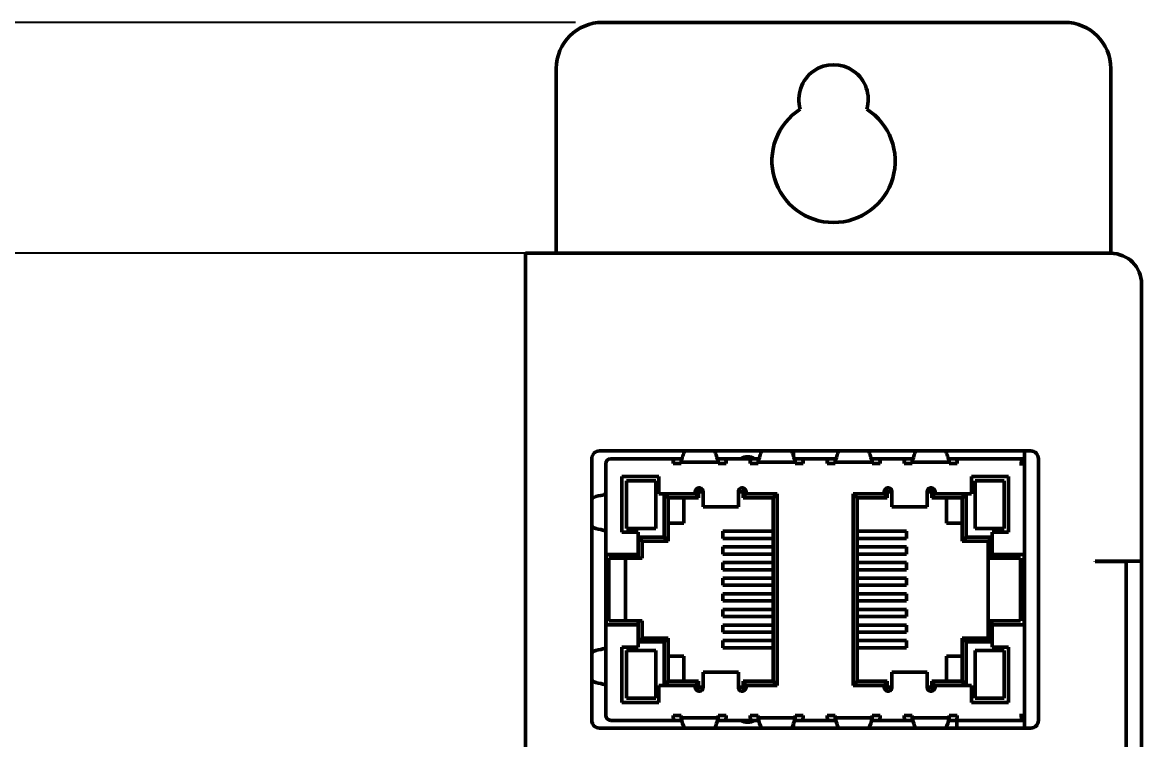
# Model space of a CAD drawing. Header units: millimetres. Extents: x 1506 to 4435, y -334 to 994.
# Drawn here: x 1885.9 to 1958.5, y 572.4 to 618.9 of the extents above; entities that cross this region are included whole.
import ezdxf

# ---------------------------------------------------------------- set-up
doc = ezdxf.new("R2010")
doc.units = ezdxf.units.MM
doc.header["$LTSCALE"] = 3.5
doc.layers.get('0').update_dxf_attribs({"lineweight": 25})
doc.layers.add('외형선(ISO)', color=7, linetype='Continuous', lineweight=50)
doc.layers.add('치수(ISO)', color=7, linetype='Continuous', lineweight=25)
doc.styles.add('레이블 문자 (JIS)', font='')
doc.styles.get('레이블 문자 (JIS)').set_extended_font_data('Gulim')
doc.dimstyles.new('복사 대상기본값 (JIS)', dxfattribs={"dimscale": 3.5, "dimtxt": 3, "dimasz": 2, "dimexe": 1, "dimexo": 0.5, "dimgap": 0.8, "dimtad": 1, "dimdsep": 46, "dimtxsty": '레이블 문자 (JIS)', "dimblk": 'Filled-1', "dimcen": 0.09, "dimdle": 10, "dimclrd": 256, "dimclre": 256, "dimclrt": 256, "dimazin": 2, "dimtfac": 0.666667, "dimtmove": 0, "dimatfit": 3, "dimldrblk": 'OPEN', "dimfxl": 1, "dimtolj": 1, "dimtzin": 0, "dimlwd": -1, "dimlwe": -1, "dimarcsym": 0})

# ---------------------------------------------------------------- blocks, each defined once
blk = doc.blocks.new('Filled-1')
at = {"color": 0}
for p, q in [((0, 0), (-1, 0.25)), ((-1, 0.25), (-1, -0.25)), ((-1, 0), (0, 0)), ((-1, -0.25), (0, 0))]:
    blk.add_line(p, q, dxfattribs=at)
at = {"color": 0, "flags": 128}
blk.add_lwpolyline([(-1, -0.25), (0, 0), (-1, 0.25), (-1, -0.25)], dxfattribs=at)
at = {"color": 0}
blk.add_solid([(-1, -0.25), (0, 0), (-1, 0.25), (-1, -0.25)], dxfattribs=at)
blk = doc.blocks.new('*D13')
at = {"layer": 'Defpoints', "color": 0}
for p in [(1923.545, 618.944), (1826.968, 406.944), (1923.545, 406.944)]:
    blk.add_point(p, dxfattribs=at)
at = {"layer": '치수(ISO)'}
for p, q in [((1921.795, 618.944), (1823.468, 618.944)), ((1826.968, 611.944), (1826.968, 413.944)), ((1921.795, 406.944), (1823.468, 406.944))]:
    blk.add_line(p, q, dxfattribs=at)
at = {"layer": '치수(ISO)', "linetype": 'ByBlock', "xscale": 7, "yscale": 7, "zscale": 7}
for p, rotation in [((1826.968, 618.944), 90), ((1826.968, 406.944), 270)]:
    blk.add_blockref('Filled-1', p, dxfattribs=dict(at, rotation=rotation))
at = {"layer": '치수(ISO)', "insert": (1813.374, 512.874), "char_height": 10.5, "attachment_point": 2, "rotation": 90, "style": '레이블 문자 (JIS)'}
blk.add_mtext('\\A1;212', dxfattribs=at)
blk = doc.blocks.new('_Open')
at = {"color": 0, "linetype": 'ByBlock', "lineweight": -2}
for p, q in [((-1, 0.167), (0, 0)), ((-1, -0.167), (0, 0)), ((0, 0), (-1, 0))]:
    blk.add_line(p, q, dxfattribs=at)
blk = doc.blocks.new('*D14')
at = {"layer": 'Defpoints', "color": 0}
for p in [(1920.545, 603.944), (1847.968, 421.944), (1920.545, 421.944)]:
    blk.add_point(p, dxfattribs=at)
at = {"layer": '치수(ISO)'}
for p, q in [((1918.795, 603.944), (1844.468, 603.944)), ((1847.968, 596.944), (1847.968, 428.944)), ((1918.795, 421.944), (1844.468, 421.944))]:
    blk.add_line(p, q, dxfattribs=at)
at = {"layer": '치수(ISO)', "linetype": 'ByBlock', "xscale": 7, "yscale": 7, "zscale": 7}
for p, rotation in [((1847.968, 603.944), 90), ((1847.968, 421.944), 270)]:
    blk.add_blockref('Filled-1', p, dxfattribs=dict(at, rotation=rotation))
at = {"layer": '치수(ISO)', "insert": (1834.374, 512.874), "char_height": 10.5, "attachment_point": 2, "rotation": 90, "style": '레이블 문자 (JIS)'}
blk.add_mtext('\\A1;182', dxfattribs=at)

msp = doc.modelspace()

# ---------------------------------------------------------------- linework, layer by layer
at = {"layer": '외형선(ISO)'}
for p, q in [((1923.5453, 618.9442), (1953.5453, 618.9442)), ((1920.5453, 604.9442), (1920.5453, 615.9442)), ((1956.5453, 615.9442), (1956.5453, 604.9442)), ((1920.5453, 603.9442), (1920.5453, 604.9442)), ((1956.5453, 604.9442), (1956.5453, 603.9442)), ((1918.5453, 421.9442), (1918.5453, 603.9442)), ((1920.5453, 603.9442), (1918.5453, 603.9442)), ((1920.5453, 603.9442), (1956.5453, 603.9442)), ((1958.5453, 601.9442), (1958.5453, 583.9442)), ((1923.3453, 591.1042), (1951.3453, 591.1042)), ((1935.9453, 591.1042), (1935.9453, 590.7691)), ((1950.9453, 590.2792), (1950.9453, 591.1042)), ((1922.8453, 573.6042), (1922.8453, 590.6042)), ((1923.7553, 573.9292), (1923.7553, 590.2792)), ((1928.2053, 590.6042), (1924.0803, 590.6042)), ((1928.6413, 590.2842), (1928.1313, 590.2842)), ((1928.6413, 590.6042), (1928.2053, 590.6042)), ((1928.7058, 590.6042), (1928.6413, 590.6042)), ((1928.6413, 590.6042), (1928.6413, 590.3752)), ((1928.6413, 590.3752), (1931.0613, 590.3752)), ((1928.6413, 590.3752), (1928.6413, 590.2842)), ((1931.0613, 590.6042), (1930.9969, 590.6042)), ((1931.4973, 590.6042), (1931.0613, 590.6042)), ((1931.0613, 590.3752), (1931.0613, 590.6042)), ((1931.0613, 590.3752), (1931.0613, 590.2842)), ((1931.5713, 590.2842), (1931.0613, 590.2842)), ((1933.2053, 590.6042), (1931.4973, 590.6042)), ((1933.6413, 590.2842), (1933.1313, 590.2842)), ((1933.6413, 590.6042), (1933.2053, 590.6042)), ((1933.7058, 590.6042), (1933.6413, 590.6042)), ((1933.6413, 590.3752), (1933.6413, 590.6042)), ((1933.6413, 590.3752), (1936.0613, 590.3752)), ((1933.6413, 590.3752), (1933.6413, 590.2842)), ((1936.0613, 590.6042), (1935.9969, 590.6042)), ((1936.4973, 590.6042), (1936.0613, 590.6042)), ((1936.0613, 590.3752), (1936.0613, 590.6042)), ((1936.0613, 590.3752), (1936.0613, 590.2842)), ((1936.5713, 590.2842), (1936.0613, 590.2842)), ((1938.2053, 590.6042), (1936.4973, 590.6042)), ((1938.6413, 590.2842), (1938.1313, 590.2842)), ((1938.6413, 590.6042), (1938.2053, 590.6042)), ((1938.7058, 590.6042), (1938.6413, 590.6042)), ((1938.6413, 590.3752), (1938.6413, 590.6042)), ((1938.6413, 590.3752), (1941.0613, 590.3752)), ((1938.6413, 590.3752), (1938.6413, 590.2842)), ((1941.0613, 590.6042), (1940.9969, 590.6042)), ((1941.4973, 590.6042), (1941.0613, 590.6042)), ((1941.0613, 590.3752), (1941.0613, 590.6042)), ((1941.0613, 590.3752), (1941.0613, 590.2842)), ((1941.5713, 590.2842), (1941.0613, 590.2842)), ((1943.2053, 590.6042), (1941.4973, 590.6042)), ((1943.6413, 590.2842), (1943.1313, 590.2842)), ((1943.6413, 590.6042), (1943.2053, 590.6042)), ((1943.7058, 590.6042), (1943.6413, 590.6042)), ((1943.6413, 590.6042), (1943.6413, 590.3752)), ((1943.6413, 590.3752), (1946.0613, 590.3752)), ((1943.6413, 590.3752), (1943.6413, 590.2842)), ((1946.0613, 590.6042), (1945.9969, 590.6042)), ((1946.4973, 590.6042), (1946.0613, 590.6042)), ((1946.0613, 590.3752), (1946.0613, 590.6042)), ((1946.0613, 590.3752), (1946.0613, 590.2842)), ((1946.5713, 590.2842), (1946.0613, 590.2842)), ((1950.7513, 590.6042), (1946.4973, 590.6042)), ((1950.7513, 590.2792), (1950.6203, 590.2792)), ((1950.7513, 590.2792), (1950.7513, 590.6042)), ((1950.9453, 590.6042), (1950.7513, 590.6042)), ((1950.9453, 590.4082), (1950.7513, 590.4082)), ((1950.9453, 590.2792), (1950.7513, 590.2792)), ((1950.9453, 590.2792), (1950.9453, 573.9292)), ((1951.8453, 590.6042), (1951.8453, 573.6042)), ((1924.7953, 589.4442), (1924.7953, 585.8392)), ((1927.2053, 589.4442), (1924.7953, 589.4442)), ((1927.2053, 588.3292), (1927.2053, 589.4442)), ((1947.4953, 589.4442), (1947.4953, 588.3292)), ((1949.9053, 589.4442), (1947.4953, 589.4442)), ((1949.9053, 585.8392), (1949.9053, 589.4442)), ((1927.0003, 589.1592), (1925.1003, 589.1592)), ((1925.1003, 589.1592), (1925.1003, 586.0592)), ((1927.0003, 586.0592), (1927.0003, 589.1592)), ((1929.7803, 588.5042), (1929.6451, 588.6395)), ((1929.7701, 588.7042), (1929.8706, 588.7042)), ((1929.8707, 588.7042), (1929.8706, 588.7042)), ((1932.57, 588.7042), (1932.5699, 588.7042)), ((1932.5701, 588.7042), (1932.6706, 588.7042)), ((1932.6703, 588.5042), (1932.8006, 588.6345)), ((1942.0303, 588.5042), (1941.9, 588.6345)), ((1942.0301, 588.7042), (1942.1306, 588.7042)), ((1942.1307, 588.7042), (1942.1306, 588.7042)), ((1944.83, 588.7042), (1944.8299, 588.7042)), ((1944.8301, 588.7042), (1944.9306, 588.7042)), ((1944.9203, 588.5042), (1945.0556, 588.6395)), ((1949.6303, 589.1592), (1947.7303, 589.1592)), ((1947.7303, 589.1592), (1947.7303, 586.0592)), ((1949.6303, 586.0592), (1949.6303, 589.1592)), ((1929.5653, 588.3292), (1927.2053, 588.3292)), ((1927.5503, 585.5042), (1927.5503, 588.3092)), ((1927.5503, 588.3092), (1929.5803, 588.3092)), ((1927.8003, 588.0592), (1927.5503, 588.3092)), ((1927.8003, 585.2542), (1927.8003, 588.0592)), ((1927.8003, 588.0592), (1929.7803, 588.0592)), ((1928.8203, 586.4242), (1928.8203, 588.0592)), ((1929.5653, 588.4542), (1929.5653, 588.3292)), ((1929.5803, 588.3092), (1929.5803, 588.5404)), ((1929.7803, 588.1092), (1929.5803, 588.3092)), ((1929.7803, 588.1092), (1929.7803, 588.5042)), ((1929.7803, 588.4542), (1930.0753, 588.4542)), ((1929.7803, 588.1092), (1929.7803, 588.0592)), ((1930.0753, 588.0707), (1930.0753, 588.4542)), ((1930.0753, 588.0707), (1930.0753, 587.7102)), ((1932.3653, 588.4542), (1932.6703, 588.4542)), ((1932.3653, 588.0707), (1932.3653, 588.4542)), ((1932.3653, 588.0707), (1932.3653, 587.7102)), ((1932.6703, 588.5042), (1932.6703, 588.1092)), ((1932.6703, 588.1092), (1932.8703, 588.3092)), ((1932.6703, 588.0592), (1932.6703, 588.1092)), ((1932.6703, 588.0592), (1934.6303, 588.0592)), ((1932.8703, 588.5045), (1932.8703, 588.3092)), ((1932.8703, 588.3092), (1934.8753, 588.3092)), ((1932.8753, 588.3292), (1932.8753, 588.4542)), ((1934.8753, 588.3292), (1932.8753, 588.3292)), ((1934.6303, 588.0592), (1934.8753, 588.3042)), ((1934.6303, 588.0592), (1934.6303, 576.1492)), ((1934.8753, 575.8792), (1934.8753, 588.3292)), ((1939.8253, 588.3292), (1939.8253, 575.8792)), ((1941.8253, 588.3292), (1939.8253, 588.3292)), ((1939.8253, 588.3092), (1941.8303, 588.3092)), ((1940.0703, 588.0592), (1939.8253, 588.3042)), ((1940.0703, 576.1492), (1940.0703, 588.0592)), ((1940.0703, 588.0592), (1942.0303, 588.0592)), ((1941.8253, 588.4542), (1941.8253, 588.3292)), ((1941.8303, 588.3092), (1941.8303, 588.5045)), ((1942.0303, 588.1092), (1941.8303, 588.3092)), ((1942.0303, 588.1092), (1942.0303, 588.5042)), ((1942.0303, 588.4542), (1942.3353, 588.4542)), ((1942.0303, 588.1092), (1942.0303, 588.0592)), ((1942.3353, 588.0707), (1942.3353, 588.4542)), ((1942.3353, 588.0707), (1942.3353, 587.7102)), ((1944.6253, 588.0707), (1944.6253, 588.4542)), ((1944.6253, 588.4542), (1944.9203, 588.4542)), ((1944.6253, 588.0707), (1944.6253, 587.7102)), ((1944.9203, 588.5042), (1944.9203, 588.1092)), ((1944.9203, 588.1092), (1945.1203, 588.3092)), ((1944.9203, 588.0592), (1944.9203, 588.1092)), ((1944.9203, 588.0592), (1946.9003, 588.0592)), ((1945.1203, 588.5404), (1945.1203, 588.3092)), ((1945.1203, 588.3092), (1947.1503, 588.3092)), ((1945.1353, 588.3292), (1945.1353, 588.4542)), ((1947.4953, 588.3292), (1945.1353, 588.3292)), ((1945.8803, 588.0592), (1945.8803, 586.4242)), ((1946.9003, 588.0592), (1947.1503, 588.3092)), ((1946.9003, 588.0592), (1946.9003, 585.2542)), ((1947.1503, 588.3092), (1947.1503, 585.5042)), ((1930.0753, 587.4692), (1930.0753, 587.7102)), ((1930.0753, 587.4692), (1932.3653, 587.4692)), ((1932.3653, 587.4692), (1932.3653, 587.7102)), ((1942.3353, 587.4692), (1942.3353, 587.7102)), ((1942.3353, 587.4692), (1944.6253, 587.4692)), ((1944.6253, 587.4692), (1944.6253, 587.7102)), ((1927.8003, 586.4242), (1928.8203, 586.4242)), ((1945.8803, 586.4242), (1946.9003, 586.4242)), ((1924.7953, 585.8392), (1925.8553, 585.8392)), ((1925.1003, 586.0592), (1927.0003, 586.0592)), ((1925.8553, 585.8392), (1925.8553, 584.3892)), ((1931.3561, 585.4252), (1931.3561, 585.8952)), ((1931.3561, 585.8952), (1934.6119, 585.8952)), ((1934.6303, 585.8952), (1934.6119, 585.8952)), ((1940.0918, 585.8952), (1940.0703, 585.8952)), ((1940.0918, 585.8952), (1943.2826, 585.8952)), ((1943.2826, 585.4252), (1943.2826, 585.8952)), ((1947.7303, 586.0592), (1949.6303, 586.0592)), ((1948.8453, 585.8392), (1949.9053, 585.8392)), ((1948.8453, 584.3892), (1948.8453, 585.8392)), ((1925.8703, 584.1342), (1925.8703, 585.5042)), ((1925.8703, 585.5042), (1927.5503, 585.5042)), ((1926.1203, 585.2542), (1925.8703, 585.5042)), ((1926.1203, 584.1342), (1926.1203, 585.2542)), ((1926.1203, 585.2542), (1927.8003, 585.2542)), ((1927.8003, 585.2542), (1927.5503, 585.5042)), ((1931.3561, 585.4252), (1934.6119, 585.4252)), ((1934.6303, 585.4252), (1934.6119, 585.4252)), ((1940.0918, 585.4252), (1940.0703, 585.4252)), ((1940.0918, 585.4252), (1943.2826, 585.4252)), ((1946.9003, 585.2542), (1947.1503, 585.5042)), ((1946.9003, 585.2542), (1948.5803, 585.2542)), ((1947.1503, 585.5042), (1948.8303, 585.5042)), ((1948.5803, 585.2542), (1948.8303, 585.5042)), ((1948.5803, 585.2542), (1948.5803, 584.1342)), ((1948.8303, 585.5042), (1948.8303, 584.1342)), ((1923.782, 584.3892), (1923.782, 579.8192)), ((1923.782, 584.3892), (1924.0803, 584.3892)), ((1924.0803, 584.3892), (1925.8553, 584.3892)), ((1931.3561, 584.4092), (1931.3561, 584.8792)), ((1931.3561, 584.8792), (1934.6119, 584.8792)), ((1931.3561, 584.4092), (1934.6119, 584.4092)), ((1934.6303, 584.8792), (1934.6119, 584.8792)), ((1934.6303, 584.4092), (1934.6119, 584.4092)), ((1940.0918, 584.8792), (1940.0703, 584.8792)), ((1940.0918, 584.4092), (1940.0703, 584.4092)), ((1940.0918, 584.8792), (1943.2826, 584.8792)), ((1940.0918, 584.4092), (1943.2826, 584.4092)), ((1943.2826, 584.4092), (1943.2826, 584.8792)), ((1950.6203, 584.3892), (1948.8453, 584.3892)), ((1950.6203, 584.3892), (1950.9186, 584.3892)), ((1950.9186, 584.3892), (1950.9186, 579.8192)), ((1923.9513, 584.1342), (1923.9513, 580.0742)), ((1925.8703, 584.1342), (1923.9513, 584.1342)), ((1925.0353, 584.1342), (1925.0353, 580.0742)), ((1926.1203, 584.1342), (1925.8703, 584.1342)), ((1931.3561, 583.3932), (1931.3561, 583.8632)), ((1931.3561, 583.8632), (1934.6119, 583.8632)), ((1934.6303, 583.8632), (1934.6119, 583.8632)), ((1940.0918, 583.8632), (1940.0703, 583.8632)), ((1940.0918, 583.8632), (1943.2826, 583.8632)), ((1943.2826, 583.3932), (1943.2826, 583.8632)), ((1948.5803, 580.0742), (1948.5803, 584.1342)), ((1948.8303, 584.1342), (1948.5803, 584.1342)), ((1950.6853, 584.1342), (1948.8303, 584.1342)), ((1950.6853, 580.0742), (1950.6853, 584.1342)), ((1955.5353, 583.9342), (1955.5353, 583.9442)), ((1955.5353, 583.9442), (1958.5453, 583.9442)), ((1955.5453, 583.9342), (1955.5353, 583.9342)), ((1957.5453, 583.9342), (1955.5453, 583.9342)), ((1957.5453, 583.9442), (1957.5453, 441.9442)), ((1958.5453, 583.9442), (1958.5453, 441.9442)), ((1931.3561, 583.3932), (1934.6119, 583.3932)), ((1931.3561, 582.3772), (1931.3561, 582.8472)), ((1931.3561, 582.8472), (1934.6119, 582.8472)), ((1934.6303, 583.3932), (1934.6119, 583.3932)), ((1934.6303, 582.8472), (1934.6119, 582.8472)), ((1940.0918, 583.3932), (1940.0703, 583.3932)), ((1940.0918, 582.8472), (1940.0703, 582.8472)), ((1940.0918, 583.3932), (1943.2826, 583.3932)), ((1940.0918, 582.8472), (1943.2826, 582.8472)), ((1943.2826, 582.3772), (1943.2826, 582.8472)), ((1931.3561, 582.3772), (1934.6119, 582.3772)), ((1934.6303, 582.3772), (1934.6119, 582.3772)), ((1940.0918, 582.3772), (1940.0703, 582.3772)), ((1940.0918, 582.3772), (1943.2826, 582.3772)), ((1931.3561, 581.3612), (1931.3561, 581.8312)), ((1931.3561, 581.8312), (1934.6119, 581.8312)), ((1931.3561, 581.3612), (1934.6119, 581.3612)), ((1934.6303, 581.8312), (1934.6119, 581.8312)), ((1934.6303, 581.3612), (1934.6119, 581.3612)), ((1940.0918, 581.8312), (1940.0703, 581.8312)), ((1940.0918, 581.3612), (1940.0703, 581.3612)), ((1940.0918, 581.8312), (1943.2826, 581.8312)), ((1940.0918, 581.3612), (1943.2826, 581.3612)), ((1943.2826, 581.3612), (1943.2826, 581.8312)), ((1931.3561, 580.3452), (1931.3561, 580.8152)), ((1931.3561, 580.8152), (1934.6119, 580.8152)), ((1934.6303, 580.8152), (1934.6119, 580.8152)), ((1940.0918, 580.8152), (1940.0703, 580.8152)), ((1940.0918, 580.8152), (1943.2826, 580.8152)), ((1943.2826, 580.3452), (1943.2826, 580.8152)), ((1923.9513, 580.0742), (1925.8703, 580.0742)), ((1925.8703, 578.7042), (1925.8703, 580.0742)), ((1925.8703, 580.0742), (1926.1203, 580.0742)), ((1926.1203, 578.9542), (1926.1203, 580.0742)), ((1931.3561, 580.3452), (1934.6119, 580.3452)), ((1934.6303, 580.3452), (1934.6119, 580.3452)), ((1940.0918, 580.3452), (1940.0703, 580.3452)), ((1940.0918, 580.3452), (1943.2826, 580.3452)), ((1948.5803, 580.0742), (1948.8303, 580.0742)), ((1948.5803, 580.0742), (1948.5803, 578.9542)), ((1948.8303, 580.0742), (1950.6853, 580.0742)), ((1948.8303, 580.0742), (1948.8303, 578.7042)), ((1924.0803, 579.8192), (1923.782, 579.8192)), ((1924.0803, 579.8192), (1925.8553, 579.8192)), ((1925.8553, 579.8192), (1925.8553, 578.3692)), ((1931.3561, 579.3292), (1931.3561, 579.7992)), ((1931.3561, 579.7992), (1934.6119, 579.7992)), ((1931.3561, 579.3292), (1934.6119, 579.3292)), ((1934.6303, 579.7992), (1934.6119, 579.7992)), ((1934.6303, 579.3292), (1934.6119, 579.3292)), ((1940.0918, 579.7992), (1940.0703, 579.7992)), ((1940.0918, 579.3292), (1940.0703, 579.3292)), ((1940.0918, 579.7992), (1943.2826, 579.7992)), ((1940.0918, 579.3292), (1943.2826, 579.3292)), ((1943.2826, 579.3292), (1943.2826, 579.7992)), ((1950.6203, 579.8192), (1948.8453, 579.8192)), ((1948.8453, 578.3692), (1948.8453, 579.8192)), ((1950.9186, 579.8192), (1950.6203, 579.8192)), ((1926.1203, 578.9542), (1925.8703, 578.7042)), ((1927.5503, 578.7042), (1925.8703, 578.7042)), ((1927.8003, 578.9542), (1926.1203, 578.9542)), ((1927.8003, 578.9542), (1927.5503, 578.7042)), ((1927.5503, 575.8992), (1927.5503, 578.7042)), ((1927.8003, 576.1492), (1927.8003, 578.9542)), ((1931.3561, 578.3132), (1931.3561, 578.7832)), ((1931.3561, 578.7832), (1934.6119, 578.7832)), ((1934.6303, 578.7832), (1934.6119, 578.7832)), ((1940.0918, 578.7832), (1940.0703, 578.7832)), ((1940.0918, 578.7832), (1943.2826, 578.7832)), ((1943.2826, 578.3132), (1943.2826, 578.7832)), ((1948.5803, 578.9542), (1946.9003, 578.9542)), ((1946.9003, 578.9542), (1946.9003, 576.1492)), ((1946.9003, 578.9542), (1947.1503, 578.7042)), ((1948.8303, 578.7042), (1947.1503, 578.7042)), ((1947.1503, 578.7042), (1947.1503, 575.8992)), ((1948.5803, 578.9542), (1948.8303, 578.7042)), ((1924.7953, 578.3692), (1924.7953, 574.7642)), ((1925.8553, 578.3692), (1924.7953, 578.3692)), ((1925.1003, 578.1492), (1925.1003, 575.0492)), ((1927.0003, 578.1492), (1925.1003, 578.1492)), ((1927.0003, 575.0492), (1927.0003, 578.1492)), ((1928.8203, 577.7842), (1927.8003, 577.7842)), ((1928.8203, 576.1492), (1928.8203, 577.7842)), ((1931.3561, 578.3132), (1934.6119, 578.3132)), ((1934.6303, 578.3132), (1934.6119, 578.3132)), ((1940.0918, 578.3132), (1940.0703, 578.3132)), ((1940.0918, 578.3132), (1943.2826, 578.3132)), ((1946.9003, 577.7842), (1945.8803, 577.7842)), ((1945.8803, 577.7842), (1945.8803, 576.1492)), ((1947.7303, 578.1492), (1947.7303, 575.0492)), ((1949.6303, 578.1492), (1947.7303, 578.1492)), ((1949.9053, 578.3692), (1948.8453, 578.3692)), ((1949.6303, 575.0492), (1949.6303, 578.1492)), ((1949.9053, 574.7642), (1949.9053, 578.3692)), ((1930.0753, 576.4982), (1930.0753, 576.7392)), ((1930.0753, 576.7392), (1932.3653, 576.7392)), ((1930.0753, 576.4982), (1930.0753, 576.1378)), ((1932.3653, 576.4982), (1932.3653, 576.7392)), ((1932.3653, 576.4982), (1932.3653, 576.1378)), ((1942.3353, 576.4982), (1942.3353, 576.7392)), ((1942.3353, 576.7392), (1944.6253, 576.7392)), ((1942.3353, 576.4982), (1942.3353, 576.1378)), ((1944.6253, 576.4982), (1944.6253, 576.7392)), ((1944.6253, 576.4982), (1944.6253, 576.1378)), ((1927.2053, 575.8792), (1929.5653, 575.8792)), ((1927.2053, 574.7642), (1927.2053, 575.8792)), ((1927.8003, 576.1492), (1927.5503, 575.8992)), ((1929.5803, 575.8992), (1927.5503, 575.8992)), ((1929.7803, 576.1492), (1927.8003, 576.1492)), ((1929.5653, 575.8792), (1929.5653, 575.7542)), ((1929.7803, 576.0992), (1929.5803, 575.8992)), ((1929.5803, 575.6681), (1929.5803, 575.8992)), ((1929.7803, 575.7042), (1929.6451, 575.569)), ((1929.8706, 575.5042), (1929.7701, 575.5042)), ((1929.7803, 576.1492), (1929.7803, 576.0992)), ((1929.7803, 575.7042), (1929.7803, 576.0992)), ((1930.0753, 575.7542), (1929.7803, 575.7542)), ((1929.8706, 575.5043), (1929.8707, 575.5043)), ((1930.0753, 575.7542), (1930.0753, 576.1378)), ((1932.3653, 575.7542), (1932.3653, 576.1378)), ((1932.6703, 575.7542), (1932.3653, 575.7542)), ((1932.5699, 575.5043), (1932.57, 575.5043)), ((1932.6706, 575.5042), (1932.5701, 575.5042)), ((1932.6703, 576.0992), (1932.6703, 576.1492)), ((1934.6303, 576.1492), (1932.6703, 576.1492)), ((1932.6703, 576.0992), (1932.6703, 575.7042)), ((1932.6703, 576.0992), (1932.8703, 575.8992)), ((1932.6703, 575.7042), (1932.8006, 575.5739)), ((1934.8753, 575.8992), (1932.8703, 575.8992)), ((1932.8703, 575.8992), (1932.8703, 575.704)), ((1932.8753, 575.8792), (1934.8753, 575.8792)), ((1932.8753, 575.7542), (1932.8753, 575.8792)), ((1934.6303, 576.1492), (1934.8753, 575.9042)), ((1940.0703, 576.1492), (1939.8253, 575.9042)), ((1941.8303, 575.8992), (1939.8253, 575.8992)), ((1939.8253, 575.8792), (1941.8253, 575.8792)), ((1942.0303, 576.1492), (1940.0703, 576.1492)), ((1941.8253, 575.8792), (1941.8253, 575.7542)), ((1942.0303, 576.0992), (1941.8303, 575.8992)), ((1941.8303, 575.704), (1941.8303, 575.8992)), ((1942.0303, 575.7042), (1941.9, 575.5739)), ((1942.1306, 575.5042), (1942.0301, 575.5042)), ((1942.0303, 576.1492), (1942.0303, 576.0992)), ((1942.0303, 575.7042), (1942.0303, 576.0992)), ((1942.3353, 575.7542), (1942.0303, 575.7542)), ((1942.1306, 575.5043), (1942.1307, 575.5043)), ((1942.3353, 575.7542), (1942.3353, 576.1378)), ((1944.6253, 575.7542), (1944.6253, 576.1378)), ((1944.9203, 575.7542), (1944.6253, 575.7542)), ((1944.8299, 575.5043), (1944.83, 575.5043)), ((1944.9306, 575.5042), (1944.8301, 575.5042)), ((1946.9003, 576.1492), (1944.9203, 576.1492)), ((1944.9203, 576.0992), (1944.9203, 576.1492)), ((1944.9203, 576.0992), (1945.1203, 575.8992)), ((1944.9203, 576.0992), (1944.9203, 575.7042)), ((1944.9203, 575.7042), (1945.0556, 575.569)), ((1947.1503, 575.8992), (1945.1203, 575.8992)), ((1945.1203, 575.8992), (1945.1203, 575.6681)), ((1945.1353, 575.8792), (1947.4953, 575.8792)), ((1945.1353, 575.7542), (1945.1353, 575.8792)), ((1946.9003, 576.1492), (1947.1503, 575.8992)), ((1947.4953, 575.8792), (1947.4953, 574.7642)), ((1925.1003, 575.0492), (1927.0003, 575.0492)), ((1947.7303, 575.0492), (1949.6303, 575.0492)), ((1924.7953, 574.7642), (1927.2053, 574.7642)), ((1947.4953, 574.7642), (1949.9053, 574.7642)), ((1924.0803, 573.6042), (1928.2053, 573.6042)), ((1928.6413, 573.9242), (1928.1313, 573.9242)), ((1928.2053, 573.6042), (1928.6413, 573.6042)), ((1928.6413, 573.7615), (1928.6413, 573.9242)), ((1928.6413, 573.7615), (1931.0613, 573.7615)), ((1928.6413, 573.7615), (1928.6413, 573.6042)), ((1928.6866, 573.6042), (1928.6413, 573.6042)), ((1931.0613, 573.6042), (1931.016, 573.6042)), ((1931.5713, 573.9242), (1931.0613, 573.9242)), ((1931.0613, 573.7615), (1931.0613, 573.9242)), ((1931.0613, 573.6042), (1931.0613, 573.7615)), ((1931.0613, 573.6042), (1931.4973, 573.6042)), ((1931.4973, 573.6042), (1933.2053, 573.6042)), ((1933.6413, 573.9242), (1933.1313, 573.9242)), ((1933.2053, 573.6042), (1933.6413, 573.6042)), ((1933.6413, 573.7615), (1933.6413, 573.9242)), ((1933.6413, 573.7615), (1936.0613, 573.7615)), ((1933.6413, 573.6042), (1933.6413, 573.7615)), ((1933.6866, 573.6042), (1933.6413, 573.6042)), ((1935.9453, 573.1042), (1935.9453, 573.3832)), ((1936.0613, 573.6042), (1936.016, 573.6042)), ((1936.5713, 573.9242), (1936.0613, 573.9242)), ((1936.0613, 573.7615), (1936.0613, 573.9242)), ((1936.0613, 573.6042), (1936.0613, 573.7615)), ((1936.0613, 573.6042), (1936.4973, 573.6042)), ((1936.4973, 573.6042), (1938.2053, 573.6042)), ((1938.6413, 573.9242), (1938.1313, 573.9242)), ((1938.2053, 573.6042), (1938.6413, 573.6042)), ((1938.6413, 573.7615), (1938.6413, 573.9242)), ((1938.6413, 573.7615), (1941.0613, 573.7615)), ((1938.6413, 573.6042), (1938.6413, 573.7615)), ((1938.6866, 573.6042), (1938.6413, 573.6042)), ((1941.0613, 573.6042), (1941.016, 573.6042)), ((1941.5713, 573.9242), (1941.0613, 573.9242)), ((1941.0613, 573.7615), (1941.0613, 573.9242)), ((1941.0613, 573.6042), (1941.0613, 573.7615)), ((1941.0613, 573.6042), (1941.4973, 573.6042)), ((1941.4973, 573.6042), (1943.2053, 573.6042)), ((1943.6413, 573.9242), (1943.1313, 573.9242)), ((1943.2053, 573.6042), (1943.6413, 573.6042)), ((1943.6413, 573.7615), (1943.6413, 573.9242)), ((1943.6413, 573.7615), (1946.0613, 573.7615)), ((1943.6413, 573.7615), (1943.6413, 573.6042)), ((1943.6866, 573.6042), (1943.6413, 573.6042)), ((1946.0613, 573.6042), (1946.016, 573.6042)), ((1946.5713, 573.9242), (1946.0613, 573.9242)), ((1946.0613, 573.7615), (1946.0613, 573.9242)), ((1946.0613, 573.6042), (1946.0613, 573.7615)), ((1946.0613, 573.6042), (1946.4973, 573.6042)), ((1946.4973, 573.6042), (1950.7513, 573.6042)), ((1946.5453, 573.6042), (1946.5453, 573.1042)), ((1950.6203, 573.9292), (1950.7513, 573.9292)), ((1950.7513, 573.6042), (1950.7513, 573.9292)), ((1950.7513, 573.9292), (1950.9453, 573.9292)), ((1950.9453, 573.8002), (1950.7513, 573.8002)), ((1950.9453, 573.6042), (1950.7513, 573.6042)), ((1950.9453, 573.1042), (1950.9453, 573.9292)), ((1951.3453, 573.1042), (1923.3453, 573.1042))]:
    msp.add_line(p, q, dxfattribs=at)
for centre, radius, start, end in [((1923.5453, 615.9442), 3, 90, 180), ((1953.5453, 615.9442), 3, 0, 90), ((1938.5453, 613.9442), 2.25, 343.665177, 196.334823), ((1938.5453, 609.9442), 4, 122.669646, 57.330354), ((1956.5453, 601.9442), 2, 0, 90), ((1923.3453, 590.6042), 0.5, 90, 180), ((1951.3453, 590.6042), 0.5, 0, 90), ((1924.0803, 590.2792), 0.325, 90, 180), ((1932.9713, 589.8342), 0.89, 59.901956, 120.098044), ((1929.8203, 588.4542), 0.255, 90, 180), ((1932.6203, 588.4542), 0.255, 0, 90), ((1942.0803, 588.4542), 0.255, 90, 180), ((1944.8803, 588.4542), 0.255, 0, 90), ((1929.8203, 575.7542), 0.255, 180, 270), ((1932.6203, 575.7542), 0.255, 270, 0), ((1942.0803, 575.7542), 0.255, 180, 270), ((1944.8803, 575.7542), 0.255, 270, 0), ((1923.3453, 573.6042), 0.5, 180, 270), ((1924.0803, 573.9292), 0.325, 180, 270), ((1932.9713, 574.3742), 0.89, 239.901956, 300.098044), ((1951.3453, 573.6042), 0.5, 270, 0)]:
    msp.add_arc(centre, radius, start, end, dxfattribs=at)
for centre, major_axis, ratio, start_param, end_param in [((1929.5819, 585.5582), (0, 6.346), 0.2276786, 0.5075533, 0.7089344), ((1930.1207, 585.5582), (0, 6.346), 0.2276786, 5.5742509, 5.775632), ((1934.5819, 585.5582), (0, 6.346), 0.2276786, 0.5075533, 0.7089344), ((1935.1207, 585.5582), (0, 6.346), 0.2276786, 5.5742509, 5.775632), ((1939.5819, 585.5582), (0, 6.346), 0.2276786, 0.5075533, 0.7089344), ((1940.1207, 585.5582), (0, 6.346), 0.2276786, 5.5742509, 5.775632), ((1944.5819, 585.5582), (0, 6.346), 0.2276786, 0.5075533, 0.7089344), ((1945.1207, 585.5582), (0, 6.346), 0.2276786, 5.5742509, 5.775632), ((1928.2053, 590.2792), (0, -0.325), 0.2276786, 3.1415927, 4.6970056), ((1931.4973, 590.2792), (0, 0.325), 0.2276786, 4.7277729, 6.2831853), ((1933.2053, 590.2792), (0, -0.325), 0.2276786, 3.1415927, 4.6970056), ((1936.4973, 590.2792), (0, 0.325), 0.2276786, 4.7277729, 6.2831853), ((1938.2053, 590.2792), (0, -0.325), 0.2276786, 3.1415927, 4.6970056), ((1941.4973, 590.2792), (0, 0.325), 0.2276786, 4.7277729, 6.2831853), ((1943.2053, 590.2792), (0, -0.325), 0.2276786, 3.1415927, 4.6970056), ((1946.4973, 590.2792), (0, 0.325), 0.2276786, 4.7277723, 6.2831853), ((1929.1113, 587.548), (-6.546, 0), 0.2392519, 5.9636433, 5.9896459), ((1924.2885, 587.9297), (-1.466, 0), 0.2392519, 5.3322612, 5.9636433), ((1922.9953, 588.3632), (0.76, 0), 0.2392519, 5.3322612, 6.1921473), ((1929.1113, 586.6605), (-6.546, 0), 0.2392519, 0.2935394, 0.319542), ((1924.2885, 586.2787), (-1.466, 0), 0.2392519, 0.319542, 0.9509241), ((1922.9953, 585.8452), (-0.76, 0), 0.2392519, 3.2326307, 4.0925168), ((1929.1113, 577.548), (-6.546, 0), 0.2392519, 5.9636433, 5.9896459), ((1924.2885, 577.9297), (-1.466, 0), 0.2392519, 5.3322612, 5.9636433), ((1922.9953, 578.3632), (0.76, 0), 0.2392519, 5.3322612, 6.1921473), ((1929.1113, 576.6605), (-6.546, 0), 0.2392519, 0.2935394, 0.319542), ((1924.2885, 576.2787), (-1.466, 0), 0.2392519, 0.319542, 0.9509241), ((1922.9953, 575.8452), (-0.76, 0), 0.2392519, 3.2326307, 4.0925168), ((1928.2053, 573.9292), (0, -0.325), 0.2276786, 4.7277729, 6.2831853), ((1929.567, 578.7042), (0, -6.4), 0.2276786, 5.5948454, 5.7778248), ((1930.1356, 578.7042), (0, -6.4), 0.2276786, 0.5053605, 0.6883399), ((1931.4973, 573.9292), (0, 0.325), 0.2276786, 3.1415927, 4.6970056), ((1933.2053, 573.9292), (0, -0.325), 0.2276786, 4.7277729, 6.2831853), ((1934.567, 578.7042), (0, -6.4), 0.2276786, 5.5948454, 5.7778248), ((1935.1356, 578.7042), (0, -6.4), 0.2276786, 0.5053605, 0.6883399), ((1936.4973, 573.9292), (0, 0.325), 0.2276786, 3.1415927, 4.6970056), ((1938.2053, 573.9292), (0, -0.325), 0.2276786, 4.7277729, 6.2831853), ((1939.567, 578.7042), (0, -6.4), 0.2276786, 5.5948454, 5.7778248), ((1940.1356, 578.7042), (0, -6.4), 0.2276786, 0.5053605, 0.6883399), ((1941.4973, 573.9292), (0, 0.325), 0.2276786, 3.1415927, 4.6970056), ((1943.2053, 573.9292), (0, -0.325), 0.2276786, 4.7277729, 6.2831853), ((1944.567, 578.7042), (0, -6.4), 0.2276786, 5.5948454, 5.7778248), ((1945.1356, 578.7042), (0, -6.4), 0.2276786, 0.5053605, 0.6883399), ((1946.4973, 573.9292), (0, 0.325), 0.2276786, 3.1415927, 4.6970056)]:
    msp.add_ellipse(centre, major_axis=major_axis, ratio=ratio, start_param=start_param, end_param=end_param, dxfattribs=at)
for points, knots in [([(1929.8203, 588.7092), (1929.83, 588.7092), (1929.8398, 588.7087), (1929.8494, 588.7076), (1929.8591, 588.7064), (1929.8687, 588.7048), (1929.8782, 588.7026), (1929.8877, 588.7004), (1929.8971, 588.6976), (1929.9063, 588.6943), (1929.9155, 588.691), (1929.9245, 588.6872), (1929.9332, 588.6829), (1929.9419, 588.6786), (1929.9503, 588.6738), (1929.9584, 588.6686), (1929.9665, 588.6634), (1929.9744, 588.6577), (1929.9818, 588.6515), (1929.9893, 588.6454), (1929.9964, 588.6389), (1930.0031, 588.632), (1930.0098, 588.6251), (1930.0161, 588.6179), (1930.0219, 588.6104), (1930.0277, 588.603), (1930.033, 588.5952), (1930.0378, 588.5873), (1930.0427, 588.5794), (1930.0471, 588.5712), (1930.0511, 588.5628), (1930.055, 588.5544), (1930.0585, 588.5457), (1930.0615, 588.5369), (1930.0645, 588.5281), (1930.0671, 588.5192), (1930.0691, 588.5101), (1930.0711, 588.501), (1930.0727, 588.4918), (1930.0737, 588.4825), (1930.0748, 588.4731), (1930.0753, 588.4637), (1930.0753, 588.4542)], [0, 0, 0, 0, 0.0714286, 0.0714286, 0.0714286, 0.1428571, 0.1428571, 0.1428571, 0.2142857, 0.2142857, 0.2142857, 0.2857143, 0.2857143, 0.2857143, 0.3571429, 0.3571429, 0.3571429, 0.4285714, 0.4285714, 0.4285714, 0.5, 0.5, 0.5, 0.5714286, 0.5714286, 0.5714286, 0.6428571, 0.6428571, 0.6428571, 0.7142857, 0.7142857, 0.7142857, 0.7857143, 0.7857143, 0.7857143, 0.8571429, 0.8571429, 0.8571429, 0.9285714, 0.9285714, 0.9285714, 1, 1, 1, 1]), ([(1932.3653, 588.4542), (1932.3653, 588.4637), (1932.3658, 588.4731), (1932.3669, 588.4825), (1932.3679, 588.4918), (1932.3695, 588.501), (1932.3715, 588.5101), (1932.3735, 588.5192), (1932.3761, 588.5281), (1932.3791, 588.5369), (1932.3821, 588.5457), (1932.3856, 588.5544), (1932.3896, 588.5628), (1932.3935, 588.5712), (1932.3979, 588.5794), (1932.4028, 588.5873), (1932.4076, 588.5952), (1932.413, 588.603), (1932.4187, 588.6104), (1932.4245, 588.6179), (1932.4308, 588.6251), (1932.4375, 588.632), (1932.4442, 588.6389), (1932.4513, 588.6454), (1932.4588, 588.6515), (1932.4662, 588.6577), (1932.4741, 588.6633), (1932.4822, 588.6686), (1932.4903, 588.6738), (1932.4987, 588.6786), (1932.5074, 588.6829), (1932.5161, 588.6872), (1932.5251, 588.691), (1932.5343, 588.6943), (1932.5435, 588.6976), (1932.5529, 588.7004), (1932.5624, 588.7026), (1932.5719, 588.7048), (1932.5815, 588.7064), (1932.5912, 588.7076), (1932.6008, 588.7087), (1932.6106, 588.7092), (1932.6203, 588.7092)], [0, 0, 0, 0, 0.0714286, 0.0714286, 0.0714286, 0.1428571, 0.1428571, 0.1428571, 0.2142857, 0.2142857, 0.2142857, 0.2857143, 0.2857143, 0.2857143, 0.3571429, 0.3571429, 0.3571429, 0.4285714, 0.4285714, 0.4285714, 0.5, 0.5, 0.5, 0.5714286, 0.5714286, 0.5714286, 0.6428571, 0.6428571, 0.6428571, 0.7142857, 0.7142857, 0.7142857, 0.7857143, 0.7857143, 0.7857143, 0.8571429, 0.8571429, 0.8571429, 0.9285714, 0.9285714, 0.9285714, 1, 1, 1, 1]), ([(1942.0803, 588.7092), (1942.09, 588.7092), (1942.0998, 588.7087), (1942.1094, 588.7076), (1942.1191, 588.7064), (1942.1287, 588.7048), (1942.1382, 588.7026), (1942.1477, 588.7004), (1942.1571, 588.6976), (1942.1663, 588.6943), (1942.1755, 588.691), (1942.1845, 588.6872), (1942.1932, 588.6829), (1942.2019, 588.6786), (1942.2103, 588.6738), (1942.2184, 588.6686), (1942.2265, 588.6634), (1942.2344, 588.6577), (1942.2418, 588.6515), (1942.2493, 588.6454), (1942.2564, 588.6389), (1942.2631, 588.632), (1942.2698, 588.6251), (1942.2761, 588.6179), (1942.2819, 588.6104), (1942.2877, 588.603), (1942.293, 588.5952), (1942.2978, 588.5873), (1942.3027, 588.5794), (1942.3071, 588.5712), (1942.3111, 588.5628), (1942.315, 588.5544), (1942.3185, 588.5457), (1942.3215, 588.5369), (1942.3245, 588.5281), (1942.3271, 588.5192), (1942.3291, 588.5101), (1942.3311, 588.501), (1942.3327, 588.4918), (1942.3337, 588.4825), (1942.3348, 588.4731), (1942.3353, 588.4637), (1942.3353, 588.4542)], [0, 0, 0, 0, 0.0714286, 0.0714286, 0.0714286, 0.1428571, 0.1428571, 0.1428571, 0.2142857, 0.2142857, 0.2142857, 0.2857143, 0.2857143, 0.2857143, 0.3571429, 0.3571429, 0.3571429, 0.4285714, 0.4285714, 0.4285714, 0.5, 0.5, 0.5, 0.5714286, 0.5714286, 0.5714286, 0.6428571, 0.6428571, 0.6428571, 0.7142857, 0.7142857, 0.7142857, 0.7857143, 0.7857143, 0.7857143, 0.8571429, 0.8571429, 0.8571429, 0.9285714, 0.9285714, 0.9285714, 1, 1, 1, 1]), ([(1944.6253, 588.4542), (1944.6253, 588.4637), (1944.6258, 588.4731), (1944.6269, 588.4825), (1944.6279, 588.4918), (1944.6295, 588.501), (1944.6315, 588.5101), (1944.6335, 588.5192), (1944.6361, 588.5281), (1944.6391, 588.5369), (1944.6421, 588.5457), (1944.6456, 588.5544), (1944.6496, 588.5628), (1944.6535, 588.5712), (1944.6579, 588.5794), (1944.6628, 588.5873), (1944.6676, 588.5952), (1944.673, 588.603), (1944.6787, 588.6104), (1944.6845, 588.6179), (1944.6908, 588.6251), (1944.6975, 588.632), (1944.7042, 588.6389), (1944.7113, 588.6454), (1944.7188, 588.6515), (1944.7262, 588.6577), (1944.7341, 588.6634), (1944.7422, 588.6686), (1944.7503, 588.6738), (1944.7587, 588.6786), (1944.7674, 588.6829), (1944.7761, 588.6872), (1944.7851, 588.691), (1944.7943, 588.6943), (1944.8035, 588.6976), (1944.8129, 588.7004), (1944.8224, 588.7026), (1944.8319, 588.7048), (1944.8415, 588.7064), (1944.8512, 588.7076), (1944.8608, 588.7087), (1944.8706, 588.7092), (1944.8803, 588.7092)], [0, 0, 0, 0, 0.0714286, 0.0714286, 0.0714286, 0.1428571, 0.1428571, 0.1428571, 0.2142857, 0.2142857, 0.2142857, 0.2857143, 0.2857143, 0.2857143, 0.3571429, 0.3571429, 0.3571429, 0.4285714, 0.4285714, 0.4285714, 0.5, 0.5, 0.5, 0.5714286, 0.5714286, 0.5714286, 0.6428571, 0.6428571, 0.6428571, 0.7142857, 0.7142857, 0.7142857, 0.7857143, 0.7857143, 0.7857143, 0.8571429, 0.8571429, 0.8571429, 0.9285714, 0.9285714, 0.9285714, 1, 1, 1, 1]), ([(1923.7553, 588.3736), (1923.7553, 588.3696), (1923.7552, 588.3659), (1923.755, 588.3625), (1923.7548, 588.3592), (1923.7544, 588.3562), (1923.7539, 588.3535), (1923.7535, 588.3509), (1923.7529, 588.3486), (1923.7522, 588.3467)], [0, 0, 0, 0, 0.3333333, 0.3333333, 0.3333333, 0.6666667, 0.6666667, 0.6666667, 1, 1, 1, 1]), ([(1923.7522, 585.8617), (1923.7529, 585.8598), (1923.7535, 585.8576), (1923.7539, 585.8549), (1923.7544, 585.8523), (1923.7548, 585.8493), (1923.755, 585.846), (1923.7552, 585.8426), (1923.7553, 585.8389), (1923.7553, 585.8348)], [0, 0, 0, 0, 0.3333333, 0.3333333, 0.3333333, 0.6666667, 0.6666667, 0.6666667, 1, 1, 1, 1]), ([(1923.7553, 578.3736), (1923.7553, 578.3696), (1923.7552, 578.3659), (1923.755, 578.3625), (1923.7548, 578.3592), (1923.7544, 578.3562), (1923.7539, 578.3535), (1923.7535, 578.3509), (1923.7529, 578.3486), (1923.7522, 578.3467)], [0, 0, 0, 0, 0.3333333, 0.3333333, 0.3333333, 0.6666667, 0.6666667, 0.6666667, 1, 1, 1, 1]), ([(1923.7522, 575.8617), (1923.7529, 575.8598), (1923.7535, 575.8576), (1923.7539, 575.8549), (1923.7544, 575.8523), (1923.7548, 575.8493), (1923.755, 575.846), (1923.7552, 575.8426), (1923.7553, 575.8389), (1923.7553, 575.8348)], [0, 0, 0, 0, 0.3333333, 0.3333333, 0.3333333, 0.6666667, 0.6666667, 0.6666667, 1, 1, 1, 1]), ([(1930.0753, 575.7542), (1930.0753, 575.7448), (1930.0748, 575.7353), (1930.0737, 575.726), (1930.0727, 575.7167), (1930.0711, 575.7074), (1930.0691, 575.6983), (1930.0671, 575.6893), (1930.0645, 575.6803), (1930.0615, 575.6715), (1930.0585, 575.6627), (1930.055, 575.6541), (1930.051, 575.6457), (1930.0471, 575.6373), (1930.0427, 575.6291), (1930.0378, 575.6211), (1930.033, 575.6132), (1930.0277, 575.6055), (1930.0219, 575.598), (1930.0161, 575.5906), (1930.0098, 575.5834), (1930.0031, 575.5765), (1929.9964, 575.5696), (1929.9893, 575.563), (1929.9819, 575.5569), (1929.9744, 575.5508), (1929.9666, 575.5451), (1929.9584, 575.5399), (1929.9503, 575.5346), (1929.9419, 575.5299), (1929.9332, 575.5256), (1929.9245, 575.5213), (1929.9155, 575.5175), (1929.9063, 575.5142), (1929.8971, 575.5109), (1929.8877, 575.5081), (1929.8782, 575.5059), (1929.8687, 575.5037), (1929.8591, 575.502), (1929.8494, 575.5009), (1929.8398, 575.4998), (1929.83, 575.4992), (1929.8203, 575.4992)], [0, 0, 0, 0, 0.0714286, 0.0714286, 0.0714286, 0.1428571, 0.1428571, 0.1428571, 0.2142857, 0.2142857, 0.2142857, 0.2857143, 0.2857143, 0.2857143, 0.3571429, 0.3571429, 0.3571429, 0.4285714, 0.4285714, 0.4285714, 0.5, 0.5, 0.5, 0.5714286, 0.5714286, 0.5714286, 0.6428571, 0.6428571, 0.6428571, 0.7142857, 0.7142857, 0.7142857, 0.7857143, 0.7857143, 0.7857143, 0.8571429, 0.8571429, 0.8571429, 0.9285714, 0.9285714, 0.9285714, 1, 1, 1, 1]), ([(1932.6203, 575.4992), (1932.6106, 575.4992), (1932.6008, 575.4998), (1932.5912, 575.5009), (1932.5815, 575.502), (1932.5719, 575.5037), (1932.5624, 575.5059), (1932.5529, 575.5081), (1932.5435, 575.5109), (1932.5343, 575.5142), (1932.5251, 575.5175), (1932.5161, 575.5213), (1932.5074, 575.5256), (1932.4987, 575.5299), (1932.4903, 575.5346), (1932.4822, 575.5399), (1932.4741, 575.5451), (1932.4662, 575.5508), (1932.4588, 575.5569), (1932.4513, 575.563), (1932.4442, 575.5696), (1932.4375, 575.5765), (1932.4308, 575.5834), (1932.4245, 575.5906), (1932.4187, 575.598), (1932.413, 575.6055), (1932.4076, 575.6132), (1932.4028, 575.6211), (1932.3979, 575.6291), (1932.3935, 575.6373), (1932.3896, 575.6457), (1932.3856, 575.6541), (1932.3821, 575.6627), (1932.3791, 575.6715), (1932.3761, 575.6803), (1932.3735, 575.6893), (1932.3715, 575.6983), (1932.3695, 575.7074), (1932.3679, 575.7167), (1932.3669, 575.726), (1932.3658, 575.7353), (1932.3653, 575.7448), (1932.3653, 575.7542)], [0, 0, 0, 0, 0.0714286, 0.0714286, 0.0714286, 0.1428571, 0.1428571, 0.1428571, 0.2142857, 0.2142857, 0.2142857, 0.2857143, 0.2857143, 0.2857143, 0.3571429, 0.3571429, 0.3571429, 0.4285714, 0.4285714, 0.4285714, 0.5, 0.5, 0.5, 0.5714286, 0.5714286, 0.5714286, 0.6428571, 0.6428571, 0.6428571, 0.7142857, 0.7142857, 0.7142857, 0.7857143, 0.7857143, 0.7857143, 0.8571429, 0.8571429, 0.8571429, 0.9285714, 0.9285714, 0.9285714, 1, 1, 1, 1]), ([(1942.3353, 575.7542), (1942.3353, 575.7448), (1942.3348, 575.7353), (1942.3337, 575.726), (1942.3327, 575.7167), (1942.3311, 575.7074), (1942.3291, 575.6983), (1942.3271, 575.6893), (1942.3245, 575.6803), (1942.3215, 575.6715), (1942.3185, 575.6627), (1942.315, 575.6541), (1942.311, 575.6457), (1942.3071, 575.6373), (1942.3027, 575.6291), (1942.2978, 575.6211), (1942.293, 575.6132), (1942.2877, 575.6055), (1942.2819, 575.598), (1942.2761, 575.5906), (1942.2698, 575.5834), (1942.2631, 575.5765), (1942.2564, 575.5696), (1942.2493, 575.563), (1942.2418, 575.5569), (1942.2344, 575.5508), (1942.2266, 575.5451), (1942.2184, 575.5399), (1942.2103, 575.5346), (1942.2019, 575.5299), (1942.1932, 575.5256), (1942.1845, 575.5213), (1942.1755, 575.5175), (1942.1663, 575.5142), (1942.1571, 575.5109), (1942.1477, 575.5081), (1942.1382, 575.5059), (1942.1287, 575.5037), (1942.1191, 575.502), (1942.1094, 575.5009), (1942.0998, 575.4998), (1942.09, 575.4992), (1942.0803, 575.4992)], [0, 0, 0, 0, 0.0714286, 0.0714286, 0.0714286, 0.1428571, 0.1428571, 0.1428571, 0.2142857, 0.2142857, 0.2142857, 0.2857143, 0.2857143, 0.2857143, 0.3571429, 0.3571429, 0.3571429, 0.4285714, 0.4285714, 0.4285714, 0.5, 0.5, 0.5, 0.5714286, 0.5714286, 0.5714286, 0.6428571, 0.6428571, 0.6428571, 0.7142857, 0.7142857, 0.7142857, 0.7857143, 0.7857143, 0.7857143, 0.8571429, 0.8571429, 0.8571429, 0.9285714, 0.9285714, 0.9285714, 1, 1, 1, 1]), ([(1944.8803, 575.4992), (1944.8706, 575.4992), (1944.8608, 575.4998), (1944.8512, 575.5009), (1944.8415, 575.502), (1944.8319, 575.5037), (1944.8224, 575.5059), (1944.8129, 575.5081), (1944.8035, 575.5109), (1944.7943, 575.5142), (1944.7851, 575.5175), (1944.7761, 575.5213), (1944.7674, 575.5256), (1944.7587, 575.5299), (1944.7503, 575.5346), (1944.7422, 575.5399), (1944.7341, 575.5451), (1944.7262, 575.5508), (1944.7188, 575.5569), (1944.7113, 575.563), (1944.7042, 575.5696), (1944.6975, 575.5765), (1944.6908, 575.5834), (1944.6845, 575.5906), (1944.6787, 575.598), (1944.673, 575.6055), (1944.6676, 575.6132), (1944.6628, 575.6211), (1944.6579, 575.6291), (1944.6535, 575.6373), (1944.6496, 575.6457), (1944.6456, 575.6541), (1944.6421, 575.6627), (1944.6391, 575.6715), (1944.6361, 575.6803), (1944.6335, 575.6893), (1944.6315, 575.6983), (1944.6295, 575.7074), (1944.6279, 575.7167), (1944.6269, 575.726), (1944.6258, 575.7353), (1944.6253, 575.7448), (1944.6253, 575.7542)], [0, 0, 0, 0, 0.0714286, 0.0714286, 0.0714286, 0.1428571, 0.1428571, 0.1428571, 0.2142857, 0.2142857, 0.2142857, 0.2857143, 0.2857143, 0.2857143, 0.3571429, 0.3571429, 0.3571429, 0.4285714, 0.4285714, 0.4285714, 0.5, 0.5, 0.5, 0.5714286, 0.5714286, 0.5714286, 0.6428571, 0.6428571, 0.6428571, 0.7142857, 0.7142857, 0.7142857, 0.7857143, 0.7857143, 0.7857143, 0.8571429, 0.8571429, 0.8571429, 0.9285714, 0.9285714, 0.9285714, 1, 1, 1, 1])]:
    msp.add_open_spline(points, degree=3, knots=knots, dxfattribs=at)

# ---------------------------------------------------------------- dimensions: what is measured, and where the dimension line sits
at = {"layer": '치수(ISO)'}
for base, p1, p2, picture, middle in [((1826.9679, 406.9442), (1923.5453, 618.9442), (1923.5453, 406.9442), '*D13', (1826.9679, 512.8742)), ((1847.9679, 421.9442), (1920.5453, 603.9442), (1920.5453, 421.9442), '*D14', (1847.9679, 512.8742))]:
    dim = msp.add_linear_dim(base=base, p1=p1, p2=p2, angle=270, dimstyle='복사 대상기본값 (JIS)', override={"dimgap": 0.8, "dimdec": 2, "dimtol": 0, "dimlim": 0, "dimtp": 0, "dimtm": 0, "dimtdec": 2, "dimtofl": 0, "dimatfit": 1}, dxfattribs=at)
    dim.commit()
    dim.dimension.update_dxf_attribs({"geometry": picture, "text_midpoint": middle, "dimtype": 160})

doc.saveas('drawing.dxf')
